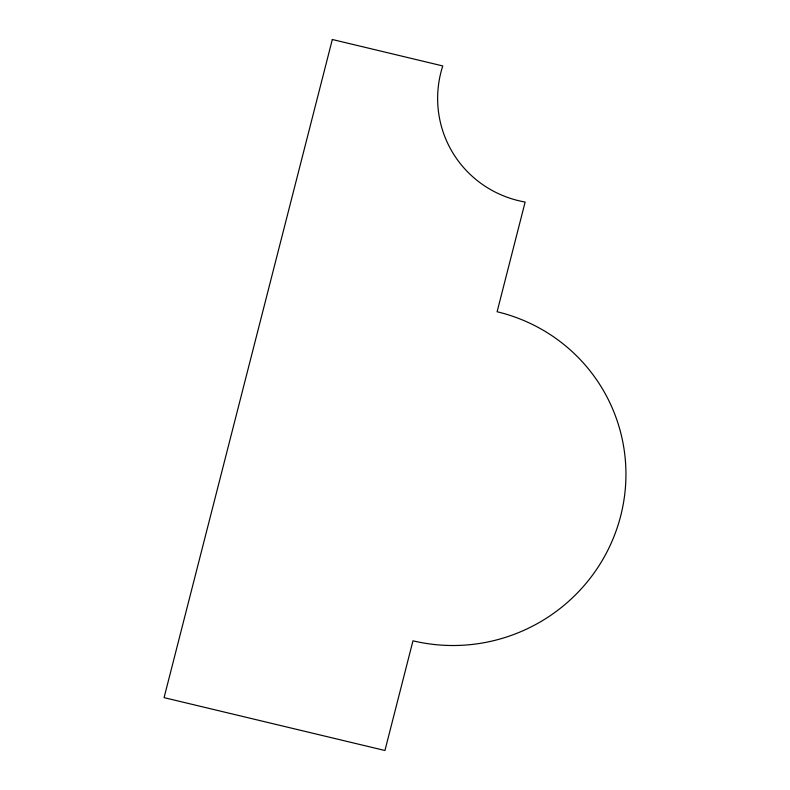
<?xml version="1.0" encoding="UTF-8"?>
<svg xmlns="http://www.w3.org/2000/svg" width="790" height="790" viewBox="0 0 790 790"><rect width="100%" height="100%" fill="white"/><g stroke="black" fill="none" stroke-linecap="round" stroke-linejoin="round"><path stroke-width="1.19" d="M332.323 39.5L164.073 697.639L384.937 750.5L412.973 640.808A171.4 168.744 -25.7 0 0 620.683 515.929A171.4 168.744 -25.7 0 0 497.098 311.744L525.143 202.052A107.865 106.196 -25.7 0 1 442.756 65.935L332.323 39.5"/></g></svg>
